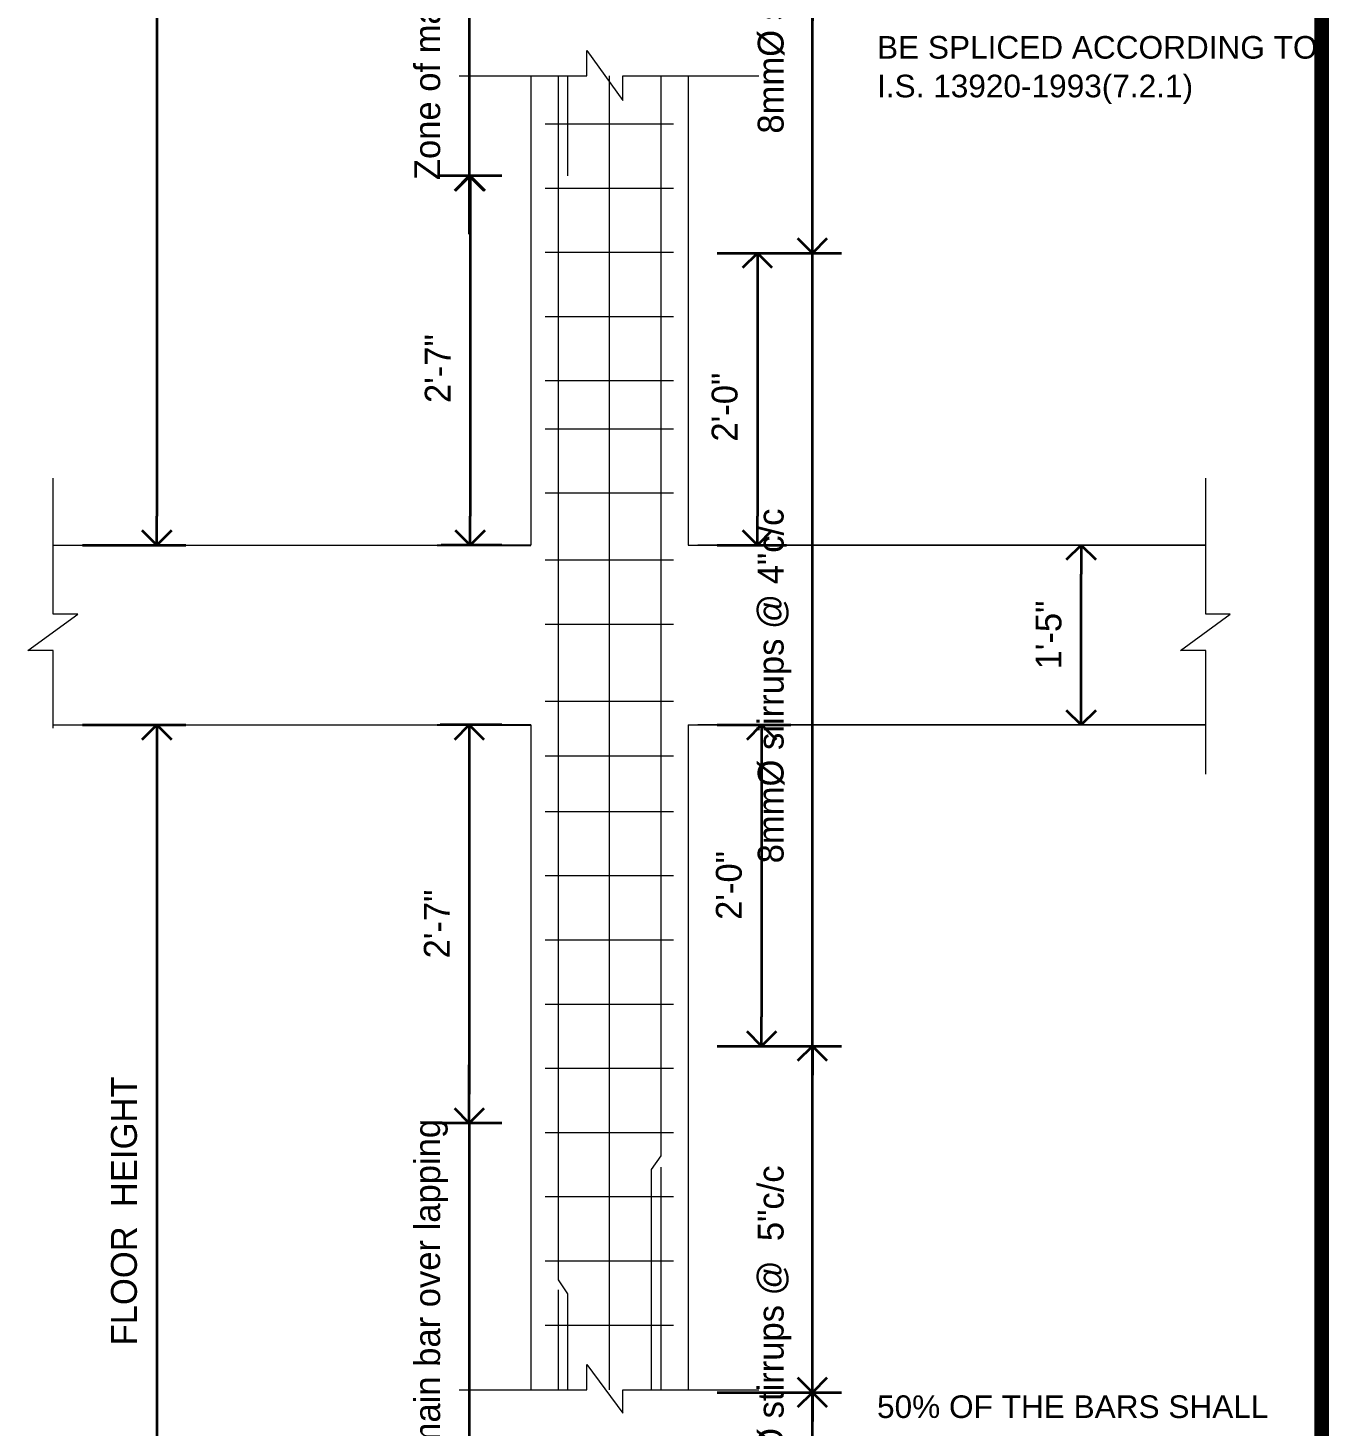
# Model space of a CAD drawing. Header units: inches. Extents: x -9998782 to 66725, y -6520505 to 8308.
# Drawn here: x -4994191.7 to -4993792, y -3258908.9 to -3258476.3 of the extents above; entities that cross this region are included whole.
import ezdxf

# ---------------------------------------------------------------- set-up
doc = ezdxf.new("R2010")
doc.units = ezdxf.units.IN
doc.header["$LTSCALE"] = 2
doc.header["$MEASUREMENT"] = 0
doc.header["$PDMODE"] = 34
doc.layers.get('0').update_dxf_attribs({"linetype": 'CONTINUOUS'})
doc.layers.get('DEFPOINTS').update_dxf_attribs({"color": 141, "linetype": 'CONTINUOUS'})
doc.layers.add('DIM', color=5, linetype='CONTINUOUS')
for name, color, linetype, lineweight in [('OUTLINE', 1, 'CONTINUOUS', 25), ('Rebars', 1, 'CONTINUOUS', 13), ('STIRRUPS', 14, 'CONTINUOUS', 18), ('texts', 152, 'CONTINUOUS', 35)]:
    doc.layers.add(name, color=color, linetype=linetype, lineweight=lineweight)
doc.styles.add('Labels', font='arial.ttf', dxfattribs={"height": 8})
doc.styles.add('PRABIN', font='BKANT.TTF', dxfattribs={"height": 8})
doc.dimstyles.new("Copy of S-2'", dxfattribs={"dimscale": 96, "dimtxt": 9, "dimasz": 0.09375, "dimexe": 0.09375, "dimexo": 0.09375, "dimgap": 0.0625, "dimtad": 1, "dimdec": 0, "dimlfac": 0.25, "dimzin": 3, "dimdsep": 46, "dimlunit": 3, "dimtxsty": 'PRABIN', "dimblk": 'OPEN90', "dimcen": 0.09375, "dimdle": 0.09375, "dimclrd": 256, "dimclre": 34, "dimclrt": 256, "dimadec": 0, "dimazin": 1, "dimtfac": 1, "dimtdec": 0, "dimtix": 1, "dimtmove": 0, "dimatfit": 3, "dimldrblk": 'DOTSMALL', "dimfxl": 1, "dimtolj": 1, "dimtzin": 1, "dimarcsym": 0})

# ---------------------------------------------------------------- blocks, each defined once
blk = doc.blocks.new('_Open90')
at = {"color": 0, "linetype": 'ByBlock', "lineweight": -2}
for p, q in [((-0.5, 0.5), (0, 0)), ((0, 0), (-1, 0)), ((0, 0), (-0.5, -0.5))]:
    blk.add_line(p, q, dxfattribs=at)
blk = doc.blocks.new('*D193')
at = {"layer": 'DEFPOINTS', "color": 0, "transparency": 16777216}
for p in [(98423.67, -11051.28), (98404.61, -11190.81), (98423.67, -11190.81)]:
    blk.add_point(p, dxfattribs=at)
at = {"layer": 'DIM', "lineweight": -2, "transparency": 16777216}
for p, q in [((98404.61, -11042.28), (98404.61, -11033.28)), ((98404.61, -11051.28), (98404.61, -11190.81)), ((98404.61, -11199.81), (98404.61, -11208.81))]:
    blk.add_line(p, q, dxfattribs=at)
at = {"layer": 'DIM', "color": 34, "lineweight": -2, "transparency": 16777216}
for p, q in [((98414.67, -11051.28), (98395.61, -11051.28)), ((98414.67, -11190.81), (98395.61, -11190.81))]:
    blk.add_line(p, q, dxfattribs=at)
at = {"layer": 'DIM', "lineweight": -2, "transparency": 16777216, "xscale": 9, "yscale": 9, "zscale": 9}
for p, rotation in [((98404.61, -11051.28), 270), ((98404.61, -11190.81), 90)]:
    blk.add_blockref('_Open90', p, dxfattribs=dict(at, rotation=rotation))
at = {"layer": 'DIM', "transparency": 16777216, "insert": (98392.81, -11121.04), "char_height": 8, "attachment_point": 5, "rotation": 90, "style": 'PRABIN'}
blk.add_mtext('\\A1;Zone of main bar over lapping', dxfattribs=at)
blk = doc.blocks.new('_DOTSMALL')
at = {"color": 0, "linetype": 'ByBlock', "const_width": 0.5}
blk.add_lwpolyline([(-0.0625, 0, 1), (0.0625, 0, 1)], format="xyb", close=True, dxfattribs=at)
blk = doc.blocks.new('*D195')
at = {"layer": 'DEFPOINTS', "color": 0, "transparency": 16777216}
for p in [(98472.36, -11027.43), (98510.86, -11027.43), (98472.36, -11214.66)]:
    blk.add_point(p, dxfattribs=at)
at = {"layer": 'DIM', "color": 34, "lineweight": -2, "transparency": 16777216}
for p, q in [((98481.36, -11027.43), (98519.86, -11027.43)), ((98481.36, -11214.66), (98519.86, -11214.66))]:
    blk.add_line(p, q, dxfattribs=at)
at = {"layer": 'DIM', "lineweight": -2, "transparency": 16777216}
blk.add_line((98510.86, -11205.66), (98510.86, -11036.43), dxfattribs=at)
at = {"layer": 'DIM', "lineweight": -2, "transparency": 16777216, "xscale": 9, "yscale": 9, "zscale": 9}
for p, rotation in [((98510.86, -11027.43), 90), ((98510.86, -11214.66), 270)]:
    blk.add_blockref('_Open90', p, dxfattribs=dict(at, rotation=rotation))
at = {"layer": 'DIM', "transparency": 16777216, "insert": (98499.13, -11121.04), "char_height": 8, "attachment_point": 5, "rotation": 90, "style": 'PRABIN'}
blk.add_mtext('\\A1;8mm%%C stirrups @  5"c/c', dxfattribs=at)
blk = doc.blocks.new('*D196')
at = {"layer": 'DEFPOINTS', "color": 0, "transparency": 16777216}
for p in [(98423.67, -10928.07), (98404.61, -11051.28), (98423.67, -11051.28)]:
    blk.add_point(p, dxfattribs=at)
at = {"layer": 'DIM', "color": 34, "lineweight": -2, "transparency": 16777216}
for p, q in [((98414.67, -10928.07), (98395.61, -10928.07)), ((98414.67, -11051.28), (98395.61, -11051.28))]:
    blk.add_line(p, q, dxfattribs=at)
at = {"layer": 'DIM', "lineweight": -2, "transparency": 16777216}
blk.add_line((98404.61, -10937.07), (98404.61, -11042.28), dxfattribs=at)
at = {"layer": 'DIM', "lineweight": -2, "transparency": 16777216, "xscale": 9, "yscale": 9, "zscale": 9}
for p, rotation in [((98404.61, -10928.07), 90), ((98404.61, -11051.28), 270)]:
    blk.add_blockref('_Open90', p, dxfattribs=dict(at, rotation=rotation))
at = {"layer": 'DIM', "transparency": 16777216, "insert": (98394.57, -10989.67), "char_height": 8, "attachment_point": 5, "rotation": 90, "style": 'PRABIN'}
blk.add_mtext('\\A1;2\'-7"', dxfattribs=at)
blk = doc.blocks.new('*D197')
at = {"layer": 'DEFPOINTS', "color": 0, "transparency": 16777216}
for p in [(98472.36, -10928.07), (98472.36, -11027.43), (98495.12, -11027.43)]:
    blk.add_point(p, dxfattribs=at)
at = {"layer": 'DIM', "color": 34, "lineweight": -2, "transparency": 16777216}
for p, q in [((98481.36, -10928.07), (98504.12, -10928.07)), ((98481.36, -11027.43), (98504.12, -11027.43))]:
    blk.add_line(p, q, dxfattribs=at)
at = {"layer": 'DIM', "lineweight": -2, "transparency": 16777216}
blk.add_line((98495.12, -10937.07), (98495.12, -11018.43), dxfattribs=at)
at = {"layer": 'DIM', "lineweight": -2, "transparency": 16777216, "xscale": 9, "yscale": 9, "zscale": 9}
for p, rotation in [((98495.12, -10928.07), 90), ((98495.12, -11027.43), 270)]:
    blk.add_blockref('_Open90', p, dxfattribs=dict(at, rotation=rotation))
at = {"layer": 'DIM', "transparency": 16777216, "insert": (98485.02, -10977.75), "char_height": 8, "attachment_point": 5, "rotation": 90, "style": 'PRABIN'}
blk.add_mtext('\\A1;2\'-0"', dxfattribs=at)
blk = doc.blocks.new('*D198')
at = {"layer": 'DEFPOINTS', "color": 0, "transparency": 16777216}
for p in [(98275.84, -10928.07), (98275.84, -11305.04), (98307.89, -11305.04)]:
    blk.add_point(p, dxfattribs=at)
at = {"layer": 'DIM', "color": 34, "lineweight": -2, "transparency": 16777216}
for p, q in [((98284.84, -10928.07), (98316.89, -10928.07)), ((98284.84, -11305.04), (98316.89, -11305.04))]:
    blk.add_line(p, q, dxfattribs=at)
at = {"layer": 'DIM', "lineweight": -2, "transparency": 16777216}
blk.add_line((98307.89, -10937.07), (98307.89, -11296.04), dxfattribs=at)
at = {"layer": 'DIM', "lineweight": -2, "transparency": 16777216, "xscale": 9, "yscale": 9, "zscale": 9}
for p, rotation in [((98307.89, -10928.07), 90), ((98307.89, -11305.04), 270)]:
    blk.add_blockref('_Open90', p, dxfattribs=dict(at, rotation=rotation))
at = {"layer": 'DIM', "transparency": 16777216, "insert": (98297.78, -11078.46), "char_height": 8, "attachment_point": 5, "rotation": 90, "style": 'PRABIN'}
blk.add_mtext('\\A1;FLOOR  HEIGHT', dxfattribs=at)
blk = doc.blocks.new('*D200')
at = {"layer": 'DEFPOINTS', "color": 0, "transparency": 16777216}
for p in [(98472.36, -11134.62), (98510.86, -11134.62), (98472.36, -11559.21)]:
    blk.add_point(p, dxfattribs=at)
at = {"layer": 'DIM', "color": 34, "lineweight": -2, "transparency": 16777216}
for p, q in [((98481.36, -11134.62), (98519.86, -11134.62)), ((98481.36, -11559.21), (98519.86, -11559.21))]:
    blk.add_line(p, q, dxfattribs=at)
at = {"layer": 'DIM', "lineweight": -2, "transparency": 16777216}
blk.add_line((98510.86, -11550.21), (98510.86, -11143.62), dxfattribs=at)
at = {"layer": 'DIM', "lineweight": -2, "transparency": 16777216, "xscale": 9, "yscale": 9, "zscale": 9}
for p, rotation in [((98510.86, -11134.62), 90), ((98510.86, -11559.21), 270)]:
    blk.add_blockref('_Open90', p, dxfattribs=dict(at, rotation=rotation))
at = {"layer": 'DIM', "transparency": 16777216, "insert": (98499.13, -11344.42), "char_height": 8, "attachment_point": 5, "rotation": 90, "style": 'PRABIN'}
blk.add_mtext('\\A1;8mm%%C siirrups @ 4"c/c', dxfattribs=at)
blk = doc.blocks.new('*D202')
at = {"layer": 'DEFPOINTS', "color": 0, "ltscale": 0.5, "transparency": 16777216}
for p in [(98594.06, -10872.43), (98594.06, -10872.43), (98594.06, -10928.07)]:
    blk.add_point(p, dxfattribs=at)
at = {"layer": 'DIM', "lineweight": -2, "ltscale": 0.5, "transparency": 16777216}
blk.add_line((98594.06, -10919.07), (98594.06, -10881.43), dxfattribs=at)
at = {"layer": 'DIM', "lineweight": -2, "ltscale": 0.5, "transparency": 16777216, "xscale": 9, "yscale": 9, "zscale": 9}
for p, rotation in [((98594.06, -10872.43), 90), ((98594.06, -10928.07), 270)]:
    blk.add_blockref('_Open90', p, dxfattribs=dict(at, rotation=rotation))
at = {"layer": 'DIM', "ltscale": 0.5, "transparency": 16777216, "insert": (98583.99, -10900.25), "char_height": 8, "attachment_point": 5, "rotation": 90, "style": 'PRABIN'}
blk.add_mtext('\\A1;1\'-5"', dxfattribs=at)
blk = doc.blocks.new('*D203')
at = {"layer": 'DEFPOINTS', "color": 0, "transparency": 16777216}
for p in [(98423.67, -10758.2), (98404.9, -10872.43), (98423.67, -10872.43)]:
    blk.add_point(p, dxfattribs=at)
at = {"layer": 'DIM', "color": 34, "lineweight": -2, "transparency": 16777216}
for p, q in [((98414.67, -10758.2), (98395.9, -10758.2)), ((98414.67, -10872.43), (98395.9, -10872.43))]:
    blk.add_line(p, q, dxfattribs=at)
at = {"layer": 'DIM', "lineweight": -2, "transparency": 16777216}
blk.add_line((98404.9, -10767.2), (98404.9, -10863.43), dxfattribs=at)
at = {"layer": 'DIM', "lineweight": -2, "transparency": 16777216, "xscale": 9, "yscale": 9, "zscale": 9}
for p, rotation in [((98404.9, -10758.2), 90), ((98404.9, -10872.43), 270)]:
    blk.add_blockref('_Open90', p, dxfattribs=dict(at, rotation=rotation))
at = {"layer": 'DIM', "transparency": 16777216, "insert": (98394.85, -10817.81), "char_height": 8, "attachment_point": 5, "rotation": 90, "style": 'PRABIN'}
blk.add_mtext('\\A1;2\'-7"', dxfattribs=at)
blk = doc.blocks.new('*D204')
at = {"layer": 'DEFPOINTS', "color": 0, "transparency": 16777216}
for p in [(98472.36, -10782.04), (98472.36, -10872.43), (98493.82, -10872.43)]:
    blk.add_point(p, dxfattribs=at)
at = {"layer": 'DIM', "color": 34, "lineweight": -2, "transparency": 16777216}
for p, q in [((98481.36, -10782.04), (98502.82, -10782.04)), ((98481.36, -10872.43), (98502.82, -10872.43))]:
    blk.add_line(p, q, dxfattribs=at)
at = {"layer": 'DIM', "lineweight": -2, "transparency": 16777216}
blk.add_line((98493.82, -10791.04), (98493.82, -10863.43), dxfattribs=at)
at = {"layer": 'DIM', "lineweight": -2, "transparency": 16777216, "xscale": 9, "yscale": 9, "zscale": 9}
for p, rotation in [((98493.82, -10782.04), 90), ((98493.82, -10872.43), 270)]:
    blk.add_blockref('_Open90', p, dxfattribs=dict(at, rotation=rotation))
at = {"layer": 'DIM', "transparency": 16777216, "insert": (98483.72, -10829.74), "char_height": 8, "attachment_point": 5, "rotation": 90, "style": 'PRABIN'}
blk.add_mtext('\\A1;2\'-0"', dxfattribs=at)
blk = doc.blocks.new('*D210')
at = {"layer": 'DEFPOINTS', "color": 0, "transparency": 16777216}
for p in [(98423.67, -10618.66), (98404.61, -10758.2), (98423.67, -10758.2)]:
    blk.add_point(p, dxfattribs=at)
at = {"layer": 'DIM', "lineweight": -2, "transparency": 16777216}
for p, q in [((98404.61, -10609.66), (98404.61, -10600.66)), ((98404.61, -10618.66), (98404.61, -10758.2)), ((98404.61, -10767.2), (98404.61, -10776.2))]:
    blk.add_line(p, q, dxfattribs=at)
at = {"layer": 'DIM', "color": 34, "lineweight": -2, "transparency": 16777216}
for p, q in [((98414.67, -10618.66), (98395.61, -10618.66)), ((98414.67, -10758.2), (98395.61, -10758.2))]:
    blk.add_line(p, q, dxfattribs=at)
at = {"layer": 'DIM', "lineweight": -2, "transparency": 16777216, "xscale": 9, "yscale": 9, "zscale": 9}
for p, rotation in [((98404.61, -10618.66), 270), ((98404.61, -10758.2), 90)]:
    blk.add_blockref('_Open90', p, dxfattribs=dict(at, rotation=rotation))
at = {"layer": 'DIM', "transparency": 16777216, "insert": (98392.81, -10688.43), "char_height": 8, "attachment_point": 5, "rotation": 90, "style": 'PRABIN'}
blk.add_mtext('\\A1;Zone of main bar over lapping', dxfattribs=at)
blk = doc.blocks.new('*D211')
at = {"layer": 'DEFPOINTS', "color": 0, "transparency": 16777216}
for p in [(98472.36, -10594.82), (98510.86, -10594.82), (98472.36, -10782.04)]:
    blk.add_point(p, dxfattribs=at)
at = {"layer": 'DIM', "color": 34, "lineweight": -2, "transparency": 16777216}
for p, q in [((98481.36, -10594.82), (98519.86, -10594.82)), ((98481.36, -10782.04), (98519.86, -10782.04))]:
    blk.add_line(p, q, dxfattribs=at)
at = {"layer": 'DIM', "lineweight": -2, "transparency": 16777216}
blk.add_line((98510.86, -10773.04), (98510.86, -10603.82), dxfattribs=at)
at = {"layer": 'DIM', "lineweight": -2, "transparency": 16777216, "xscale": 9, "yscale": 9, "zscale": 9}
for p, rotation in [((98510.86, -10594.82), 90), ((98510.86, -10782.04), 270)]:
    blk.add_blockref('_Open90', p, dxfattribs=dict(at, rotation=rotation))
at = {"layer": 'DIM', "transparency": 16777216, "insert": (98499.13, -10688.43), "char_height": 8, "attachment_point": 5, "rotation": 90, "style": 'PRABIN'}
blk.add_mtext('\\A1;8mm%%C stirrups @  5"c/c', dxfattribs=at)
blk = doc.blocks.new('*D215')
at = {"layer": 'DEFPOINTS', "color": 0, "transparency": 16777216}
for p in [(98275.84, -10495.46), (98275.84, -10872.43), (98307.89, -10872.43)]:
    blk.add_point(p, dxfattribs=at)
at = {"layer": 'DIM', "color": 34, "lineweight": -2, "transparency": 16777216}
for p, q in [((98284.84, -10495.46), (98316.89, -10495.46)), ((98284.84, -10872.43), (98316.89, -10872.43))]:
    blk.add_line(p, q, dxfattribs=at)
at = {"layer": 'DIM', "lineweight": -2, "transparency": 16777216}
blk.add_line((98307.89, -10504.46), (98307.89, -10863.43), dxfattribs=at)
at = {"layer": 'DIM', "lineweight": -2, "transparency": 16777216, "xscale": 9, "yscale": 9, "zscale": 9}
for p, rotation in [((98307.89, -10495.46), 90), ((98307.89, -10872.43), 270)]:
    blk.add_blockref('_Open90', p, dxfattribs=dict(at, rotation=rotation))
at = {"layer": 'DIM', "transparency": 16777216, "insert": (98297.78, -10650.85), "char_height": 8, "attachment_point": 5, "rotation": 90, "style": 'PRABIN'}
blk.add_mtext('\\A1;FLOOR  HEIGHT', dxfattribs=at)
blk = doc.blocks.new('*D216')
at = {"layer": 'DEFPOINTS', "color": 0, "transparency": 16777216}
for p in [(98472.36, -10701.21), (98510.86, -10701.21), (98472.36, -11134.62)]:
    blk.add_point(p, dxfattribs=at)
at = {"layer": 'DIM', "color": 34, "lineweight": -2, "transparency": 16777216}
for p, q in [((98481.36, -10701.21), (98519.86, -10701.21)), ((98481.36, -11134.62), (98519.86, -11134.62))]:
    blk.add_line(p, q, dxfattribs=at)
at = {"layer": 'DIM', "lineweight": -2, "transparency": 16777216}
blk.add_line((98510.86, -11125.62), (98510.86, -10710.21), dxfattribs=at)
at = {"layer": 'DIM', "lineweight": -2, "transparency": 16777216, "xscale": 9, "yscale": 9, "zscale": 9}
for p, rotation in [((98510.86, -10701.21), 90), ((98510.86, -11134.62), 270)]:
    blk.add_blockref('_Open90', p, dxfattribs=dict(at, rotation=rotation))
at = {"layer": 'DIM', "transparency": 16777216, "insert": (98499.13, -10916.01), "char_height": 8, "attachment_point": 5, "rotation": 90, "style": 'PRABIN'}
blk.add_mtext('\\A1;8mm%%C siirrups @ 4"c/c', dxfattribs=at)
blk = doc.blocks.new('FGDF')
at = {"layer": 'DIM'}
for p, q in [((98394.73, -10872.43), (98423.67, -10872.43)), ((98394.73, -10928.07), (98423.67, -10928.07))]:
    blk.add_line(p, q, dxfattribs=at)
at = {"layer": 'OUTLINE', "lineweight": 18, "ltscale": 0.1}
for p, q in [((98423.67, -10727.24), (98423.67, -10872.43)), ((98472.36, -10727.24), (98472.36, -10872.43)), ((98423.67, -10844.26), (98423.67, -10872.43)), ((98472.36, -10844.26), (98472.36, -10872.43)), ((98275.84, -10872.43), (98394.73, -10872.43)), ((98472.36, -10872.43), (98632.63, -10872.43)), ((98632.63, -10872.43), (98475.34, -10872.43)), ((98275.84, -10928.07), (98394.73, -10928.07)), ((98423.67, -10928.07), (98423.67, -11133.82)), ((98472.36, -10928.07), (98632.63, -10928.07)), ((98472.36, -10928.07), (98472.36, -11133.82)), ((98632.63, -10928.07), (98475.34, -10928.07))]:
    blk.add_line(p, q, dxfattribs=at)
for points in [[(98401.51, -10727.24), (98440.98, -10727.24), (98440.98, -10719.4), (98452.2, -10734.8), (98452.2, -10727.24), (98494.31, -10727.24)], [(98401.51, -10727.24), (98440.98, -10727.24), (98440.98, -10719.4), (98452.2, -10734.8), (98452.2, -10727.24), (98494.31, -10727.24)], [(98275.84, -10929.12), (98275.84, -10905.05), (98268, -10905.05), (98283.41, -10893.84), (98275.84, -10893.84), (98275.84, -10851.72)], [(98632.63, -10943.29), (98632.63, -10905.05), (98624.79, -10905.05), (98640.2, -10893.84), (98632.63, -10893.84), (98632.63, -10851.72)], [(98401.51, -11133.82), (98440.98, -11133.82), (98440.98, -11125.98), (98452.2, -11141.06), (98452.2, -11133.82), (98494.31, -11133.82)]]:
    blk.add_lwpolyline(points, dxfattribs=at)
at = {"layer": 'Rebars'}
for p, q in [((98432.12, -10727.24), (98432.12, -10872.43)), ((98435.06, -10727.24), (98435.06, -10758.2)), ((98447.99, -10872.43), (98447.99, -10727.24)), ((98463.91, -10727.24), (98463.91, -10872.43)), ((98432.12, -10872.43), (98432.12, -11099.81)), ((98447.99, -11133.82), (98447.99, -10872.43)), ((98463.91, -10872.43), (98463.91, -11061.38)), ((98463.91, -11061.38), (98460.98, -11065.64)), ((98460.98, -11065.64), (98460.98, -11133.82)), ((98463.91, -11064.89), (98463.91, -11133.82)), ((98432.12, -11099.81), (98435.06, -11104.08)), ((98432.12, -11102.9), (98432.12, -11133.82)), ((98435.06, -11104.08), (98435.06, -11133.82))]:
    blk.add_line(p, q, dxfattribs=at)
at = {"layer": 'STIRRUPS', "ltscale": 0.1}
for p, q in [((98428.09, -10742.05), (98467.89, -10742.05)), ((98428.09, -10761.93), (98467.89, -10761.93)), ((98428.09, -10781.8), (98467.89, -10781.8)), ((98428.09, -10801.67), (98467.89, -10801.67)), ((98428.09, -10821.54), (98467.89, -10821.54)), ((98428.09, -10821.54), (98467.89, -10821.54)), ((98428.09, -10836.41), (98467.89, -10836.41)), ((98428.09, -10856.29), (98467.89, -10856.29)), ((98428.09, -10877.02), (98467.89, -10877.02)), ((98428.09, -10877.02), (98467.89, -10877.02)), ((98428.09, -10896.89), (98467.89, -10896.89)), ((98428.09, -10920.74), (98467.89, -10920.74)), ((98428.09, -10937.68), (98467.89, -10937.68)), ((98428.09, -10954.81), (98467.89, -10954.81)), ((98428.09, -10974.68), (98467.89, -10974.68)), ((98428.09, -10994.56), (98467.89, -10994.56)), ((98428.09, -11014.43), (98467.89, -11014.43)), ((98428.09, -11034.3), (98467.89, -11034.3)), ((98428.09, -11034.3), (98467.89, -11034.3)), ((98428.09, -11054.17), (98467.89, -11054.17)), ((98428.09, -11074.04), (98467.89, -11074.04)), ((98428.09, -11093.92), (98467.89, -11093.92)), ((98428.09, -11113.79), (98467.89, -11113.79))]:
    blk.add_line(p, q, dxfattribs=at)
at = {"layer": 'texts', "color": 254, "ltscale": 0.1, "style": 'Labels'}
for s, p in [('BE SPLICED ACCORDING TO', (98530.85, -10721.9)), ('BE SPLICED ACCORDING TO', (98530.85, -10721.9)), ('I.S. 13920-1993(7.2.1)', (98530.85, -10733.87)), ('50% OF THE BARS SHALL ', (98530.85, -11142.53))]:
    blk.add_text(s, height=7, dxfattribs=at).set_placement(p)
at = {"layer": 'DIM'}
for base, p1, p2, text, picture, middle in [((98307.89, -10872.43), (98275.84, -10495.46), (98275.84, -10872.43), 'FLOOR  HEIGHT', '*D215', (98307.89, -10650.85)), ((98510.86, -10701.21), (98472.36, -11134.62), (98472.36, -10701.21), '8mm%%C siirrups @ 4"c/c', '*D216', (98510.86, -10916.01)), ((98404.9, -10872.43), (98423.67, -10758.2), (98423.67, -10872.43), '2\'-7"', '*D203', (98404.9, -10817.81)), ((98493.82, -10872.43), (98472.36, -10782.04), (98472.36, -10872.43), '2\'-0"', '*D204', (98493.82, -10829.74)), ((98307.89, -11305.04), (98275.84, -10928.07), (98275.84, -11305.04), 'FLOOR  HEIGHT', '*D198', (98307.89, -11078.46)), ((98510.86, -11134.62), (98472.36, -11559.21), (98472.36, -11134.62), '8mm%%C siirrups @ 4"c/c', '*D200', (98510.86, -11344.42))]:
    dim = blk.add_linear_dim(base=base, p1=p1, p2=p2, angle=90, text=text, dimstyle="Copy of S-2'", dxfattribs=at)
    dim.commit()
    dim.dimension.update_dxf_attribs({"geometry": picture, "text_midpoint": middle, "dimtype": 128})
for base, p1, p2, picture, middle in [((98510.86, -10594.82), (98472.36, -10782.04), (98472.36, -10594.82), '*D211', (98499.13, -10688.43)), ((98510.86, -11027.43), (98472.36, -11214.66), (98472.36, -11027.43), '*D195', (98499.13, -11121.04))]:
    dim = blk.add_linear_dim(base=base, p1=p1, p2=p2, angle=90, text='8mm%%C stirrups @  5"c/c', dimstyle="Copy of S-2'", override={"dimtmove": 1}, dxfattribs=at)
    dim.commit()
    dim.dimension.update_dxf_attribs({"geometry": picture, "text_midpoint": middle})
for base, p1, p2, text, picture, middle in [((98404.61, -10758.2), (98423.67, -10618.66), (98423.67, -10758.2), 'Zone of main bar over lapping', '*D210', (98392.81, -10688.43)), ((98404.61, -11051.28), (98423.67, -10928.07), (98423.67, -11051.28), '2\'-7"', '*D196', (98394.57, -10989.67)), ((98495.12, -11027.43), (98472.36, -10928.07), (98472.36, -11027.43), '2\'-0"', '*D197', (98485.02, -10977.75)), ((98404.61, -11190.81), (98423.67, -11051.28), (98423.67, -11190.81), 'Zone of main bar over lapping', '*D193', (98392.81, -11121.04))]:
    dim = blk.add_linear_dim(base=base, p1=p1, p2=p2, angle=90, text=text, dimstyle="Copy of S-2'", dxfattribs=at)
    dim.commit()
    dim.dimension.update_dxf_attribs({"geometry": picture, "text_midpoint": middle})
at = {"layer": 'DIM', "ltscale": 0.5}
dim = blk.add_linear_dim(base=(98594.06, -10872.43), p1=(98594.06, -10928.07), p2=(98594.06, -10872.43), angle=90, text='1\'-5"', dimstyle="Copy of S-2'", dxfattribs=at)
dim.commit()
dim.dimension.update_dxf_attribs({"geometry": '*D202', "text_midpoint": (98583.99, -10900.25)})

msp = doc.modelspace()

# ---------------------------------------------------------------- linework, layer by layer
at = {"const_width": 4.8}
msp.add_lwpolyline([(-4993791.1, -3259444.71), (-4993791.1, -3257295.67)], dxfattribs=at)

# ---------------------------------------------------------------- block references
at = {"color": 5, "lineweight": 35}
msp.add_blockref('FGDF', (-5092459.73, -3247763.93), dxfattribs=at)

doc.saveas('drawing.dxf')
